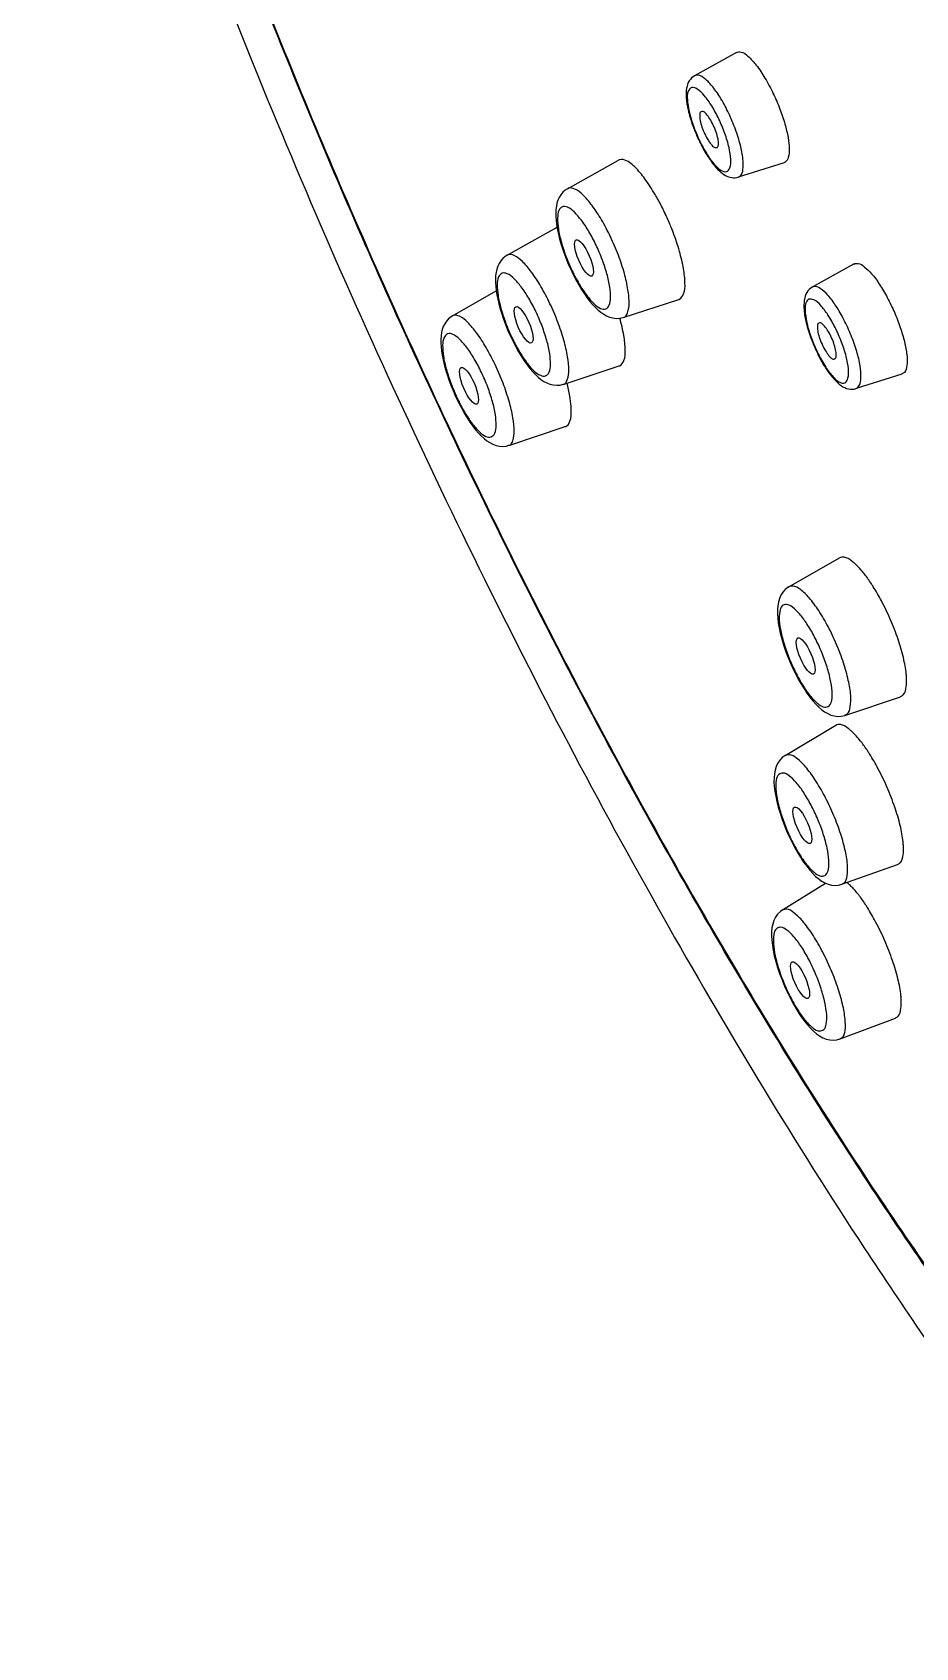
# Model space of a CAD drawing. Extents: x 11295 to 11888, y -24362 to -23942.
# Drawn here: x 11767.05 to 11779.65, y -24132.58 to -24109.53 of the extents above; entities that cross this region are included whole.
import ezdxf

# ---------------------------------------------------------------- set-up
doc = ezdxf.new("R2010")
doc.units = 0
doc.header["$MEASUREMENT"] = 0
doc.layers.get('0').update_dxf_attribs({"linetype": 'CONTINUOUS'})
doc.layers.add('02___PRT_ALL_AXES', color=7, linetype='CONTINUOUS')

msp = doc.modelspace()

# ---------------------------------------------------------------- linework, layer by layer
at = {"color": 7, "linetype": 'Continuous'}
for p, q in [((11774.683, -24111.762), (11774.683, -24111.762)), ((11773.822, -24112.71), (11773.822, -24112.711)), ((11774.745, -24112.942), (11774.767, -24112.987)), ((11774.767, -24112.987), (11774.805, -24113.062)), ((11773.043, -24113.576), (11773.043, -24113.576)), ((11775.476, -24113.599), (11775.477, -24113.598)), ((11773.885, -24113.894), (11773.908, -24113.942)), ((11773.908, -24113.942), (11773.947, -24114.018)), ((11778.297, -24114.191), (11778.368, -24114.308)), ((11778.412, -24114.388), (11778.486, -24114.479)), ((11774.62, -24114.553), (11774.621, -24114.552)), ((11773.106, -24114.764), (11773.131, -24114.814)), ((11773.131, -24114.814), (11773.171, -24114.89)), ((11773.845, -24115.424), (11773.846, -24115.423)), ((11777.842, -24117.441), (11777.841, -24117.441)), ((11778.072, -24118.918), (11778.099, -24118.957)), ((11778.099, -24118.957), (11778.142, -24119.017)), ((11778.64, -24119.276), (11778.64, -24119.276)), ((11777.789, -24119.849), (11777.789, -24119.849)), ((11778.024, -24121.329), (11778.052, -24121.37)), ((11778.052, -24121.37), (11778.096, -24121.43)), ((11778.599, -24121.686), (11778.599, -24121.686)), ((11777.751, -24122.052), (11777.75, -24122.052)), ((11777.991, -24123.537), (11778.019, -24123.578)), ((11778.019, -24123.578), (11778.064, -24123.639)), ((11778.572, -24123.893), (11778.572, -24123.893))]:
    msp.add_line(p, q, dxfattribs=at)
for points in [[(11774.683, -24111.762), (11774.651, -24111.783), (11774.618, -24111.812), (11774.589, -24111.847), (11774.566, -24111.885), (11774.548, -24111.925), (11774.534, -24111.967), (11774.525, -24112.011), (11774.519, -24112.057), (11774.517, -24112.105), (11774.518, -24112.156), (11774.521, -24112.211), (11774.528, -24112.268), (11774.538, -24112.329), (11774.551, -24112.393), (11774.567, -24112.46), (11774.586, -24112.529), (11774.608, -24112.6), (11774.633, -24112.673), (11774.661, -24112.748), (11774.691, -24112.822)], [(11773.822, -24112.711), (11773.796, -24112.727), (11773.762, -24112.756), (11773.732, -24112.79), (11773.708, -24112.828), (11773.689, -24112.869), (11773.675, -24112.911), (11773.665, -24112.955), (11773.659, -24113.001), (11773.657, -24113.05), (11773.657, -24113.101), (11773.661, -24113.156), (11773.667, -24113.214), (11773.677, -24113.275), (11773.69, -24113.339), (11773.706, -24113.406), (11773.725, -24113.476), (11773.747, -24113.548), (11773.772, -24113.622), (11773.8, -24113.697), (11773.83, -24113.773)], [(11774.691, -24112.822), (11774.724, -24112.897), (11774.745, -24112.942)], [(11774.805, -24113.062), (11774.845, -24113.133), (11774.885, -24113.2), (11774.925, -24113.261), (11774.964, -24113.317), (11775.004, -24113.369), (11775.043, -24113.415), (11775.082, -24113.456), (11775.121, -24113.493), (11775.16, -24113.525), (11775.2, -24113.553), (11775.242, -24113.576), (11775.285, -24113.594), (11775.331, -24113.606), (11775.379, -24113.612), (11775.427, -24113.61), (11775.477, -24113.598)], [(11773.043, -24113.576), (11773.023, -24113.588), (11772.988, -24113.617), (11772.957, -24113.651), (11772.932, -24113.688), (11772.912, -24113.729), (11772.898, -24113.771), (11772.887, -24113.815), (11772.881, -24113.862), (11772.878, -24113.911), (11772.878, -24113.962), (11772.881, -24114.017), (11772.888, -24114.076), (11772.897, -24114.137), (11772.91, -24114.202), (11772.926, -24114.27), (11772.945, -24114.34), (11772.967, -24114.413), (11772.992, -24114.487), (11773.02, -24114.563), (11773.051, -24114.64)], [(11773.83, -24113.773), (11773.863, -24113.848), (11773.885, -24113.894)], [(11773.947, -24114.018), (11773.987, -24114.089), (11774.028, -24114.156), (11774.068, -24114.218), (11774.108, -24114.275), (11774.148, -24114.326), (11774.188, -24114.373), (11774.227, -24114.414), (11774.267, -24114.451), (11774.306, -24114.483), (11774.347, -24114.511), (11774.39, -24114.533), (11774.434, -24114.551), (11774.481, -24114.562), (11774.53, -24114.567), (11774.578, -24114.563), (11774.621, -24114.552)], [(11773.051, -24114.64), (11773.084, -24114.716), (11773.106, -24114.764)], [(11773.171, -24114.89), (11773.211, -24114.963), (11773.252, -24115.03), (11773.293, -24115.092), (11773.334, -24115.15), (11773.374, -24115.201), (11773.414, -24115.248), (11773.454, -24115.29), (11773.494, -24115.326), (11773.534, -24115.358), (11773.576, -24115.385), (11773.619, -24115.408), (11773.665, -24115.424), (11773.712, -24115.435), (11773.762, -24115.438), (11773.811, -24115.433), (11773.846, -24115.423)], [(11777.841, -24117.441), (11777.832, -24117.447), (11777.789, -24117.48), (11777.754, -24117.519), (11777.727, -24117.562), (11777.706, -24117.61), (11777.692, -24117.66), (11777.683, -24117.712), (11777.679, -24117.767), (11777.679, -24117.826), (11777.683, -24117.889), (11777.691, -24117.956), (11777.704, -24118.028), (11777.72, -24118.105), (11777.741, -24118.186), (11777.767, -24118.269), (11777.796, -24118.355), (11777.829, -24118.442), (11777.865, -24118.53), (11777.904, -24118.616)], [(11777.904, -24118.616), (11777.946, -24118.701), (11777.99, -24118.783)], [(11777.99, -24118.783), (11778.036, -24118.861), (11778.072, -24118.918)], [(11778.142, -24119.017), (11778.185, -24119.07), (11778.227, -24119.118), (11778.269, -24119.159), (11778.31, -24119.195), (11778.352, -24119.225), (11778.396, -24119.25), (11778.442, -24119.271), (11778.49, -24119.284), (11778.539, -24119.29), (11778.589, -24119.287), (11778.64, -24119.276)], [(11777.789, -24119.849), (11777.748, -24119.879), (11777.711, -24119.917), (11777.682, -24119.961), (11777.66, -24120.008), (11777.645, -24120.058), (11777.635, -24120.111), (11777.63, -24120.166), (11777.629, -24120.226), (11777.633, -24120.289), (11777.641, -24120.357), (11777.654, -24120.43), (11777.67, -24120.507), (11777.691, -24120.588), (11777.716, -24120.673), (11777.746, -24120.76), (11777.779, -24120.848), (11777.815, -24120.936), (11777.855, -24121.024)], [(11777.855, -24121.024), (11777.897, -24121.11), (11777.942, -24121.192)], [(11777.942, -24121.192), (11777.987, -24121.271), (11778.025, -24121.329)], [(11778.096, -24121.43), (11778.139, -24121.484), (11778.182, -24121.532), (11778.224, -24121.573), (11778.267, -24121.609), (11778.309, -24121.64), (11778.354, -24121.665), (11778.401, -24121.685), (11778.451, -24121.697), (11778.501, -24121.702), (11778.552, -24121.698), (11778.599, -24121.686)], [(11777.75, -24122.052), (11777.721, -24122.073), (11777.682, -24122.111), (11777.652, -24122.155), (11777.628, -24122.202), (11777.612, -24122.253), (11777.601, -24122.306), (11777.596, -24122.362), (11777.595, -24122.422), (11777.598, -24122.486), (11777.606, -24122.554), (11777.618, -24122.628), (11777.634, -24122.706), (11777.655, -24122.788), (11777.681, -24122.874), (11777.71, -24122.961), (11777.744, -24123.051), (11777.78, -24123.14), (11777.82, -24123.229)], [(11777.82, -24123.229), (11777.863, -24123.316), (11777.908, -24123.399)], [(11777.908, -24123.399), (11777.954, -24123.478), (11777.991, -24123.537)], [(11778.064, -24123.639), (11778.107, -24123.693), (11778.15, -24123.741), (11778.193, -24123.783), (11778.236, -24123.819), (11778.28, -24123.85), (11778.325, -24123.875), (11778.374, -24123.895), (11778.425, -24123.907), (11778.476, -24123.911), (11778.528, -24123.905), (11778.572, -24123.893)]]:
    msp.add_lwpolyline(points, dxfattribs=at)
for centre, radius, start, end in [((11778.674, -24110.07), 2.34, 201.544, 204.221), ((11778.558, -24110.121), 2.208, 201.5122, 205.3964), ((11778.695, -24110.061), 2.363, 204.2184, 205.4203), ((11777.561, -24110.548), 1.016, 205.3574, 207.442), ((11778.617, -24110.098), 2.277, 205.408, 207.2037), ((11778.576, -24110.113), 2.228, 205.3855, 207.3024), ((11778.47, -24110.174), 2.111, 207.2043, 209.0766), ((11778.24, -24110.286), 1.849, 207.3065, 209.5116), ((11778.347, -24110.242), 1.971, 209.0774, 211.0023), ((11772.744, -24113.682), 3.682, 25.4142, 26.964), ((11772.555, -24113.772), 3.892, 25.2376, 25.4198), ((11772.596, -24113.753), 3.846, 22.3795, 25.2429), ((11777.189, -24111.772), 2.701, 202.2401, 205.4222), ((11777.072, -24111.828), 2.571, 205.411, 207.0784), ((11776.977, -24111.876), 2.465, 207.0787, 208.758), ((11776.336, -24112.721), 2.708, 202.2391, 205.422), ((11776.219, -24112.777), 2.578, 205.4111, 207.0786), ((11776.124, -24112.826), 2.471, 207.0788, 208.7587), ((11780.31, -24113.108), 2.292, 204.3625, 208.4326), ((11780.006, -24113.27), 1.948, 208.4776, 210.8048), ((11779.837, -24113.371), 1.751, 210.806, 213.3049), ((11779.605, -24113.524), 1.473, 213.2675, 215.9029), ((11775.562, -24113.588), 2.713, 202.2358, 205.4218), ((11775.444, -24113.645), 2.582, 205.4112, 207.08), ((11775.348, -24113.694), 2.475, 207.0802, 208.7621), ((11776.969, -24118.743), 2.451, 33.2665, 35.298), ((11776.787, -24118.866), 2.671, 32.2704, 33.3214), ((11779.757, -24117.771), 2.026, 209.3981, 213.2559), ((11776.892, -24121.151), 2.484, 33.2665, 35.2783), ((11776.708, -24121.275), 2.705, 32.2459, 33.3212), ((11779.715, -24120.179), 2.032, 209.3971, 213.2557), ((11778.063, -24122.382), 0.943, 47.7692, 49.8646), ((11778.02, -24122.428), 1.006, 44.2054, 47.7455), ((11776.833, -24123.352), 2.512, 33.2664, 35.2612), ((11776.648, -24123.477), 2.736, 32.2177, 33.3209), ((11779.684, -24122.385), 2.035, 209.3932, 213.2553)]:
    msp.add_arc(centre, radius, start, end, dxfattribs=at)
for points, start_tangent, end_tangent in [([(11767.05, -24101.095), (11767.181, -24101.526), (11768.972, -24106.816), (11771.095, -24112.126), (11773.5, -24117.333), (11776.129, -24122.298), (11778.921, -24126.882), (11780.626, -24129.361)], (0.288697, -0.957421), (0.585894, -0.810388)), ([(11787.658, -24135.499), (11785.98, -24134.286), (11784.206, -24132.628), (11782.361, -24130.559), (11780.474, -24128.112), (11778.576, -24125.331), (11776.699, -24122.261), (11774.873, -24118.956), (11773.13, -24115.471), (11771.499, -24111.866), (11770.007, -24108.203), (11768.681, -24104.543), (11767.55, -24100.971)], (-0.854985, 0.518653), (-0.281435, 0.95958)), ([(11767.558, -24100.968), (11768.743, -24104.697), (11770.129, -24108.497), (11771.693, -24112.295), (11773.403, -24116.023), (11775.23, -24119.61), (11777.137, -24122.989), (11779.091, -24126.097), (11781.054, -24128.877), (11782.99, -24131.277), (11784.864, -24133.252), (11786.639, -24134.765), (11787.751, -24135.503)], (0.281174, -0.959657), (0.865306, -0.501244)), ([(11776.497, -24110.149), (11776.421, -24110.223), (11776.383, -24110.329), (11776.378, -24110.462), (11776.405, -24110.638), (11776.469, -24110.855), (11776.497, -24110.929)], (-0.874251, -0.485474), (0.367162, -0.930157)), ([(11776.844, -24110.769), (11776.742, -24110.581), (11776.634, -24110.431), (11776.535, -24110.34), (11776.456, -24110.319), (11776.407, -24110.371), (11776.394, -24110.49), (11776.419, -24110.66), (11776.479, -24110.863), (11776.504, -24110.931)], (-0.429247, 0.903187), (0.367084, -0.930188)), ([(11776.985, -24110.689), (11776.873, -24110.479), (11776.755, -24110.308), (11776.643, -24110.192), (11776.548, -24110.142), (11776.498, -24110.151)], (-0.429247, 0.903187), (-0.905408, -0.424542)), ([(11776.591, -24110.664), (11776.584, -24110.667), (11776.57, -24110.711), (11776.577, -24110.787), (11776.602, -24110.882), (11776.643, -24110.983)], (-0.928613, -0.371049), (0.429247, -0.903187)), ([(11776.764, -24110.854), (11776.714, -24110.763), (11776.662, -24110.695), (11776.617, -24110.662), (11776.591, -24110.664)], (-0.429247, 0.903187), (-0.928613, -0.371049)), ([(11776.631, -24111.197), (11776.665, -24111.256), (11776.773, -24111.406), (11776.873, -24111.497), (11776.952, -24111.518), (11777, -24111.466), (11777.013, -24111.347), (11776.988, -24111.176), (11776.929, -24110.974), (11776.844, -24110.769)], (0.493046, -0.870003), (-0.429247, 0.903187)), ([(11777.12, -24111.595), (11777.151, -24111.578), (11777.187, -24111.487), (11777.187, -24111.336), (11777.15, -24111.139), (11777.08, -24110.916), (11776.985, -24110.689)], (0.954386, 0.298577), (-0.429247, 0.903187)), ([(11776.66, -24111.016), (11776.694, -24111.074), (11776.729, -24111.122)], (0.46184, -0.886963), (0.630823, -0.775927)), ([(11776.811, -24111.175), (11776.823, -24111.169), (11776.837, -24111.126), (11776.831, -24111.05), (11776.805, -24110.955), (11776.764, -24110.854)], (0.971015, 0.239019), (-0.429247, 0.903187)), ([(11776.658, -24111.257), (11776.758, -24111.405), (11776.85, -24111.507), (11776.937, -24111.572), (11777.028, -24111.604), (11777.12, -24111.597)], (0.51523, -0.857052), (0.953492, 0.301419)), ([(11776.729, -24111.122), (11776.745, -24111.142), (11776.791, -24111.175), (11776.811, -24111.175)], (0.630823, -0.775927), (0.971015, 0.239019)), ([(11775.605, -24111.416), (11775.527, -24111.364), (11775.429, -24111.348), (11775.411, -24111.356)], (-0.76386, 0.645382), (-0.848563, -0.529094)), ([(11776.026, -24112.012), (11775.933, -24111.842), (11775.788, -24111.62), (11775.648, -24111.455), (11775.605, -24111.416)], (-0.453519, 0.891247), (-0.76386, 0.645382)), ([(11775.298, -24112.448), (11775.169, -24112.205), (11775.034, -24112), (11774.903, -24111.849), (11774.787, -24111.766), (11774.695, -24111.756), (11774.683, -24111.762)], (-0.429215, 0.903202), (-0.85554, -0.517737)), ([(11775.091, -24112.566), (11774.99, -24112.374), (11774.882, -24112.212), (11774.777, -24112.093), (11774.685, -24112.027), (11774.611, -24112.02), (11774.562, -24112.072), (11774.543, -24112.179), (11774.554, -24112.333), (11774.595, -24112.52), (11774.662, -24112.725), (11774.689, -24112.794)], (-0.429201, 0.903209), (0.378374, -0.925653)), ([(11776.36, -24113.112), (11776.339, -24112.905), (11776.281, -24112.656), (11776.19, -24112.383), (11776.152, -24112.289)], (-0.024227, 0.999706), (-0.380649, 0.92472)), ([(11774.817, -24113.062), (11774.851, -24113.123), (11774.959, -24113.285), (11775.063, -24113.404), (11775.156, -24113.47), (11775.23, -24113.477), (11775.279, -24113.425), (11775.298, -24113.318), (11775.287, -24113.165), (11775.246, -24112.978), (11775.179, -24112.772), (11775.091, -24112.566)], (0.4812, -0.876611), (-0.429181, 0.903218)), ([(11775.477, -24113.598), (11775.479, -24113.598), (11775.539, -24113.532), (11775.563, -24113.398), (11775.547, -24113.205), (11775.495, -24112.97), (11775.41, -24112.71), (11775.298, -24112.448)], (0.944834, 0.327551), (-0.429195, 0.903212)), ([(11774.434, -24113.402), (11774.305, -24113.157), (11774.17, -24112.951), (11774.04, -24112.8), (11773.924, -24112.715), (11773.834, -24112.705), (11773.823, -24112.711)], (-0.429212, 0.903204), (-0.852579, -0.522598)), ([(11774.233, -24113.516), (11774.131, -24113.324), (11774.023, -24113.161), (11773.918, -24113.041), (11773.825, -24112.975), (11773.751, -24112.968), (11773.702, -24113.021), (11773.682, -24113.129), (11773.693, -24113.283), (11773.735, -24113.471), (11773.802, -24113.677), (11773.829, -24113.746)], (-0.4292, 0.903209), (0.37836, -0.925658)), ([(11776.27, -24113.344), (11776.281, -24113.339), (11776.341, -24113.262), (11776.36, -24113.112)], (0.961297, 0.275515), (-0.024227, 0.999706)), ([(11778.176, -24113.166), (11778.099, -24113.242), (11778.062, -24113.352), (11778.059, -24113.491), (11778.09, -24113.676), (11778.16, -24113.902), (11778.222, -24114.053)], (-0.874251, -0.485474), (0.412866, -0.910792)), ([(11778.398, -24113.562), (11778.293, -24113.424), (11778.197, -24113.347), (11778.123, -24113.34), (11778.081, -24113.406), (11778.076, -24113.536), (11778.108, -24113.715), (11778.173, -24113.92), (11778.264, -24114.127), (11778.297, -24114.191)], (-0.549399, 0.83556), (0.480077, -0.877226)), ([(11778.513, -24113.434), (11778.396, -24113.279), (11778.288, -24113.184), (11778.201, -24113.158), (11778.178, -24113.167)], (-0.549399, 0.83556), (-0.849878, -0.52698)), ([(11773.651, -24114.272), (11773.522, -24114.027), (11773.388, -24113.819), (11773.258, -24113.667), (11773.144, -24113.582), (11773.054, -24113.571), (11773.043, -24113.576)], (-0.429208, 0.903206), (-0.849537, -0.527529)), ([(11773.957, -24114.015), (11773.992, -24114.076), (11774.1, -24114.239), (11774.204, -24114.358), (11774.298, -24114.424), (11774.372, -24114.432), (11774.421, -24114.38), (11774.441, -24114.272), (11774.43, -24114.118), (11774.389, -24113.93), (11774.321, -24113.723), (11774.233, -24113.516)], (0.481211, -0.876605), (-0.429181, 0.903219)), ([(11774.621, -24114.552), (11774.622, -24114.552), (11774.681, -24114.487), (11774.703, -24114.353), (11774.686, -24114.16), (11774.632, -24113.924), (11774.546, -24113.664), (11774.434, -24113.402)], (0.942582, 0.333974), (-0.42919, 0.903214)), ([(11778.539, -24114.506), (11778.57, -24114.523), (11778.643, -24114.53), (11778.685, -24114.464), (11778.691, -24114.334), (11778.659, -24114.155), (11778.593, -24113.95), (11778.502, -24113.743), (11778.398, -24113.562)], (0.831383, -0.5557), (-0.549399, 0.83556)), ([(11778.799, -24114.613), (11778.846, -24114.571), (11778.87, -24114.459), (11778.858, -24114.291), (11778.81, -24114.083), (11778.73, -24113.856), (11778.628, -24113.632), (11778.513, -24113.434)], (0.9239, 0.382634), (-0.549399, 0.83556)), ([(11775.508, -24114.062), (11775.487, -24113.855), (11775.43, -24113.609)], (-0.025732, 0.999669), (-0.276738, 0.960945)), ([(11778.271, -24113.681), (11778.262, -24113.686), (11778.25, -24113.732), (11778.257, -24113.809), (11778.284, -24113.905), (11778.326, -24114.006), (11778.377, -24114.096)], (-0.919553, -0.392967), (0.549399, -0.83556)), ([(11778.39, -24113.774), (11778.338, -24113.708), (11778.293, -24113.677), (11778.271, -24113.681)], (-0.549399, 0.83556), (-0.919553, -0.392967)), ([(11778.491, -24114.191), (11778.504, -24114.184), (11778.517, -24114.138), (11778.509, -24114.061), (11778.482, -24113.965), (11778.44, -24113.864), (11778.39, -24113.774)], (0.96149, 0.27484), (-0.549399, 0.83556)), ([(11773.457, -24114.383), (11773.355, -24114.19), (11773.246, -24114.026), (11773.141, -24113.906), (11773.047, -24113.84), (11772.972, -24113.833), (11772.923, -24113.886), (11772.903, -24113.995), (11772.914, -24114.15), (11772.956, -24114.339), (11773.024, -24114.546), (11773.051, -24114.615)], (-0.429199, 0.90321), (0.378308, -0.92568)), ([(11775.42, -24114.291), (11775.429, -24114.288), (11775.489, -24114.212), (11775.508, -24114.062)], (0.957762, 0.287564), (-0.025732, 0.999669)), ([(11778.377, -24114.096), (11778.428, -24114.161), (11778.473, -24114.192), (11778.491, -24114.191)], (0.549399, -0.83556), (0.96149, 0.27484)), ([(11773.179, -24114.885), (11773.214, -24114.946), (11773.322, -24115.109), (11773.427, -24115.229), (11773.521, -24115.296), (11773.596, -24115.303), (11773.646, -24115.251), (11773.666, -24115.143), (11773.655, -24114.988), (11773.614, -24114.799), (11773.546, -24114.591), (11773.457, -24114.383)], (0.481263, -0.876576), (-0.42918, 0.903219)), ([(11773.846, -24115.423), (11773.847, -24115.423), (11773.904, -24115.359), (11773.924, -24115.224), (11773.906, -24115.031), (11773.851, -24114.795), (11773.764, -24114.535), (11773.651, -24114.272)], (0.940614, 0.339478), (-0.429184, 0.903217)), ([(11778.368, -24114.308), (11778.473, -24114.445), (11778.539, -24114.506)], (0.549399, -0.83556), (0.831383, -0.5557)), ([(11778.486, -24114.479), (11778.588, -24114.571), (11778.693, -24114.618), (11778.8, -24114.614)], (0.671843, -0.740693), (0.953492, 0.301419)), ([(11774.735, -24114.865), (11774.717, -24114.721), (11774.676, -24114.534)], (-0.074949, 0.997187), (-0.256839, 0.966454)), ([(11774.652, -24115.155), (11774.659, -24115.153), (11774.719, -24115.078), (11774.738, -24114.928), (11774.735, -24114.865)], (0.954703, 0.297559), (-0.074949, 0.997187)), ([(11778.783, -24117.111), (11778.741, -24117.075), (11778.63, -24117.019), (11778.562, -24117.03)], (-0.741731, 0.670697), (-0.900966, -0.433889)), ([(11778.97, -24117.327), (11778.874, -24117.204), (11778.783, -24117.111)], (-0.578687, 0.81555), (-0.741731, 0.670697)), ([(11778.267, -24117.781), (11778.132, -24117.6), (11778.006, -24117.48), (11777.9, -24117.431), (11777.843, -24117.443)], (-0.549362, 0.835584), (-0.895592, -0.444876)), ([(11779.162, -24117.643), (11779.045, -24117.44)], (-0.468916, 0.883243), (-0.533981, 0.845497)), ([(11778.1, -24117.971), (11777.994, -24117.828), (11777.894, -24117.733), (11777.809, -24117.694), (11777.746, -24117.715), (11777.711, -24117.793), (11777.705, -24117.923), (11777.731, -24118.094), (11777.785, -24118.292), (11777.862, -24118.501), (11777.958, -24118.703), (11777.992, -24118.766)], (-0.549343, 0.835597), (0.491847, -0.870682)), ([(11779.521, -24118.753), (11779.517, -24118.686), (11779.475, -24118.452), (11779.399, -24118.188), (11779.292, -24117.912), (11779.162, -24117.643)], (-0.034078, 0.999419), (-0.468916, 0.883243)), ([(11778.639, -24119.273), (11778.675, -24119.254), (11778.718, -24119.155), (11778.724, -24118.992), (11778.69, -24118.777), (11778.621, -24118.528), (11778.522, -24118.265), (11778.401, -24118.009), (11778.267, -24117.781)], (0.949726, 0.313083), (-0.549339, 0.8356)), ([(11778.238, -24119.094), (11778.27, -24119.12), (11778.354, -24119.159), (11778.417, -24119.138), (11778.453, -24119.06), (11778.458, -24118.93), (11778.433, -24118.759), (11778.379, -24118.561), (11778.301, -24118.353), (11778.205, -24118.15), (11778.1, -24117.971)], (0.75133, -0.659927), (-0.54932, 0.835612)), ([(11779.432, -24119.009), (11779.474, -24118.983), (11779.517, -24118.868), (11779.521, -24118.753)], (0.942423, 0.334422), (-0.034078, 0.999419)), ([(11778.063, -24118.882), (11778.17, -24119.025), (11778.238, -24119.094)], (0.549345, -0.835596), (0.75133, -0.659927)), ([(11778.732, -24119.499), (11778.69, -24119.463), (11778.578, -24119.407), (11778.512, -24119.419)], (-0.741146, 0.671344), (-0.894745, -0.446578)), ([(11778.92, -24119.717), (11778.823, -24119.593), (11778.732, -24119.499)], (-0.578408, 0.815748), (-0.741146, 0.671344)), ([(11778.214, -24120.191), (11778.078, -24120.009), (11777.953, -24119.888), (11777.847, -24119.838), (11777.79, -24119.85)], (-0.549359, 0.835587), (-0.890714, -0.454564)), ([(11779.113, -24120.034), (11778.996, -24119.831)], (-0.469515, 0.882924), (-0.533623, 0.845723)), ([(11778.053, -24120.377), (11777.946, -24120.234), (11777.845, -24120.138), (11777.76, -24120.099), (11777.697, -24120.12), (11777.662, -24120.199), (11777.656, -24120.33), (11777.682, -24120.502), (11777.736, -24120.701), (11777.814, -24120.911), (11777.91, -24121.114), (11777.944, -24121.176)], (-0.549342, 0.835597), (0.491833, -0.87069)), ([(11778.598, -24121.684), (11778.631, -24121.665), (11778.673, -24121.566), (11778.677, -24121.403), (11778.642, -24121.188), (11778.571, -24120.939), (11778.47, -24120.675), (11778.348, -24120.419), (11778.214, -24120.191)], (0.945661, 0.325155), (-0.549333, 0.835603)), ([(11779.476, -24121.151), (11779.471, -24121.084), (11779.43, -24120.849), (11779.352, -24120.584), (11779.244, -24120.305), (11779.113, -24120.034)], (-0.034509, 0.999404), (-0.469515, 0.882924)), ([(11778.191, -24121.506), (11778.223, -24121.532), (11778.308, -24121.571), (11778.371, -24121.55), (11778.407, -24121.472), (11778.412, -24121.341), (11778.387, -24121.169), (11778.333, -24120.97), (11778.255, -24120.76), (11778.158, -24120.557), (11778.053, -24120.377)], (0.751379, -0.659871), (-0.549319, 0.835613)), ([(11779.39, -24121.403), (11779.429, -24121.379), (11779.472, -24121.265), (11779.476, -24121.151)], (0.939678, 0.34206), (-0.034509, 0.999404)), ([(11778.015, -24121.293), (11778.122, -24121.436), (11778.191, -24121.506)], (0.549347, -0.835594), (0.751379, -0.659871)), ([(11778.885, -24121.902), (11778.788, -24121.777), (11778.741, -24121.726)], (-0.578165, 0.81592), (-0.69765, 0.716438)), ([(11778.174, -24122.395), (11778.039, -24122.213), (11777.914, -24122.092), (11777.809, -24122.041), (11777.751, -24122.054)], (-0.549355, 0.835589), (-0.885845, -0.463981)), ([(11779.079, -24122.22), (11778.962, -24122.018)], (-0.470062, 0.882633), (-0.53321, 0.845983)), ([(11778.02, -24122.578), (11777.913, -24122.434), (11777.812, -24122.339), (11777.726, -24122.3), (11777.663, -24122.321), (11777.627, -24122.401), (11777.622, -24122.533), (11777.647, -24122.707), (11777.702, -24122.907), (11777.78, -24123.117), (11777.877, -24123.321), (11777.911, -24123.384)], (-0.549341, 0.835598), (0.491777, -0.870721)), ([(11779.445, -24123.343), (11779.441, -24123.276), (11779.398, -24123.04), (11779.32, -24122.774), (11779.211, -24122.493), (11779.079, -24122.22)], (-0.036063, 0.99935), (-0.470062, 0.882633)), ([(11778.571, -24123.89), (11778.602, -24123.872), (11778.643, -24123.774), (11778.644, -24123.61), (11778.607, -24123.395), (11778.535, -24123.145), (11778.433, -24122.881), (11778.309, -24122.624), (11778.174, -24122.395)], (0.941608, 0.33671), (-0.549327, 0.835608)), ([(11778.158, -24123.714), (11778.19, -24123.74), (11778.276, -24123.779), (11778.339, -24123.759), (11778.375, -24123.68), (11778.381, -24123.548), (11778.355, -24123.375), (11778.301, -24123.175), (11778.222, -24122.963), (11778.126, -24122.759), (11778.02, -24122.578)], (0.751627, -0.659588), (-0.549318, 0.835613)), ([(11779.361, -24123.593), (11779.399, -24123.57), (11779.441, -24123.457), (11779.445, -24123.343)], (0.936235, 0.351375), (-0.036063, 0.99935)), ([(11777.982, -24123.501), (11778.089, -24123.644), (11778.158, -24123.714)], (0.549349, -0.835593), (0.751627, -0.659588))]:
    msp.add_spline(points, degree=3, dxfattribs=dict(at, start_tangent=start_tangent, end_tangent=end_tangent))
at = {"layer": '02___PRT_ALL_AXES', "color": 7, "linetype": 'Continuous'}
for p, q in [((11777.095, -24109.817), (11776.497, -24110.149)), ((11774.683, -24111.762), (11775.41, -24111.356)), ((11777.774, -24111.391), (11777.12, -24111.597)), ((11773.822, -24112.71), (11774.535, -24112.309)), ((11778.772, -24112.835), (11778.176, -24113.166)), ((11773.043, -24113.576), (11773.668, -24113.22)), ((11775.476, -24113.599), (11776.27, -24113.344)), ((11774.62, -24114.553), (11775.42, -24114.291)), ((11779.455, -24114.407), (11778.8, -24114.614)), ((11773.845, -24115.424), (11774.652, -24115.155)), ((11777.842, -24117.441), (11778.562, -24117.029)), ((11778.64, -24119.276), (11779.433, -24119.012)), ((11777.789, -24119.849), (11778.511, -24119.418)), ((11778.599, -24121.686), (11779.391, -24121.406)), ((11777.75, -24122.052), (11778.366, -24121.67)), ((11778.572, -24123.893), (11779.363, -24123.596))]:
    msp.add_line(p, q, dxfattribs=at)
for centre, major_axis, ratio in [((11774.919, -24112.75), (-0.111, 0.258), 0.291507), ((11774.058, -24113.704), (-0.111, 0.259), 0.291942), ((11773.279, -24114.574), (-0.112, 0.26), 0.292728), ((11778.082, -24118.43), (-0.111, 0.258), 0.291455), ((11778.034, -24120.844), (-0.111, 0.259), 0.291662), ((11778.001, -24123.054), (-0.112, 0.26), 0.292034)]:
    msp.add_ellipse(centre, major_axis=major_axis, ratio=ratio, dxfattribs=at)
for points, start_tangent, end_tangent in [([(11777.095, -24109.819), (11777.159, -24109.812), (11777.258, -24109.871), (11777.376, -24109.997), (11777.501, -24110.183), (11777.62, -24110.406)], (0.914162, 0.405349), (0.429247, -0.903187)), ([(11777.62, -24110.406), (11777.714, -24110.625), (11777.785, -24110.839), (11777.83, -24111.032), (11777.847, -24111.194), (11777.834, -24111.315), (11777.79, -24111.383), (11777.773, -24111.39)], (0.429247, -0.903187), (-0.966976, -0.254866)), ([(11778.773, -24112.836), (11778.83, -24112.828), (11778.918, -24112.874), (11779.022, -24112.975), (11779.135, -24113.127)], (0.904669, 0.426114), (0.549399, -0.83556)), ([(11779.135, -24113.127), (11779.246, -24113.316), (11779.347, -24113.524), (11779.43, -24113.741), (11779.491, -24113.948), (11779.524, -24114.133), (11779.525, -24114.286), (11779.49, -24114.382), (11779.454, -24114.404)], (0.549399, -0.83556), (-0.944127, -0.329581))]:
    msp.add_spline(points, degree=3, dxfattribs=dict(at, start_tangent=start_tangent, end_tangent=end_tangent))

doc.saveas('drawing.dxf')
